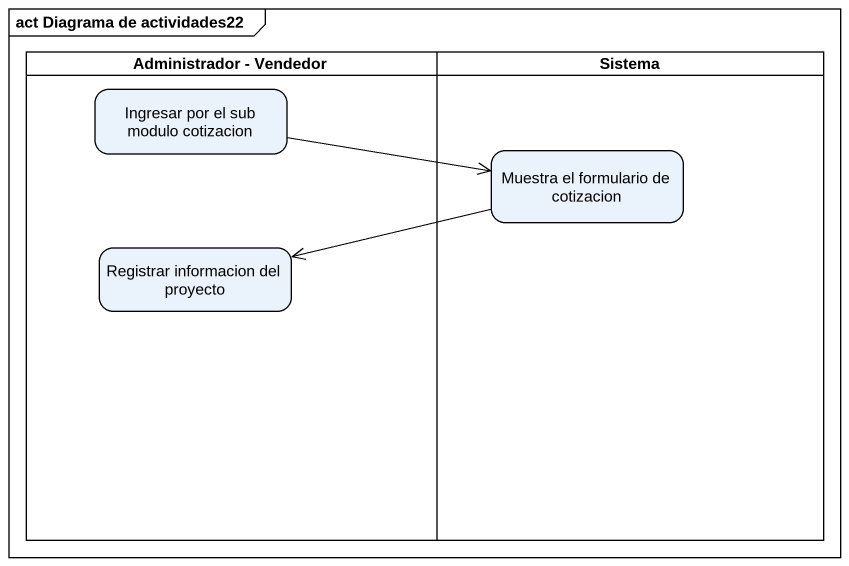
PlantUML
@startuml
mainframe act Diagrama de actividades22
hide empty description
state "Administrador - Vendedor" as Administrador_Vendedor <<partition>> {
  state "Ingresar por el sub modulo cotizacion" as Ingresar_por_el_sub_modulo
  state "Registrar informacion del proyecto" as Registrar_informacion_del
}
state Sistema <<partition>> {
  state "Muestra el formulario de cotizacion" as Muestra_el_formulario_de
}
Ingresar_por_el_sub_modulo -right-> Muestra_el_formulario_de
Muestra_el_formulario_de -left-> Registrar_informacion_del
@enduml
